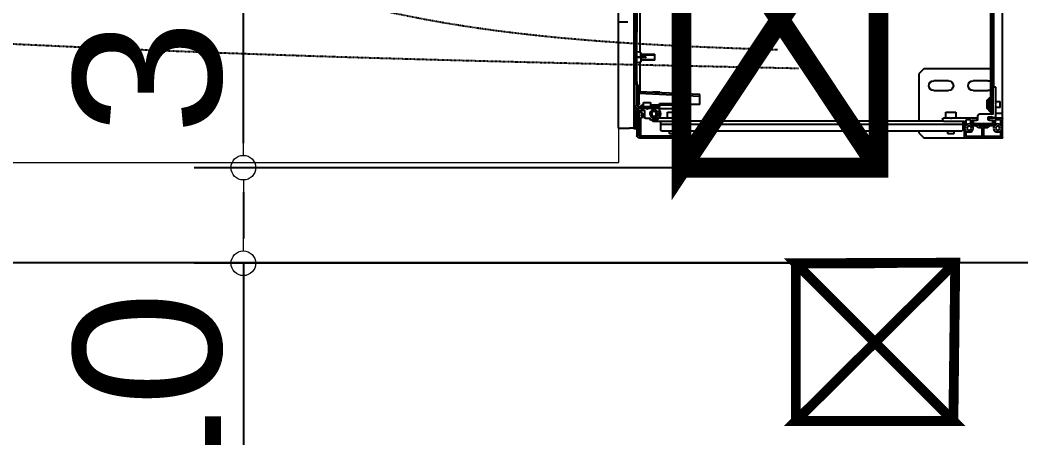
# Model space of a CAD drawing. Header units: millimetres. Extents: x 454430 to 532383, y -370512 to -310890.
# Drawn here: x 466404 to 467420, y -366003 to -365579 of the extents above; entities that cross this region are included whole.
import ezdxf

# ---------------------------------------------------------------- set-up
doc = ezdxf.new("R2010")
doc.units = ezdxf.units.MM
doc.linetypes.add('prlm_ef', pattern=[0.165, 0.1, -0.065])
doc.layers.add('_GAZELEC-BOITE INCORPO', color=36, linetype='Continuous', lineweight=18)
doc.layers.add('_GAZELEC-RESERVATION 2', color=132, linetype='Continuous', lineweight=18)
for name, color, linetype in [('_GAZELEC-EAU CHAUDE', 1, 'Continuous'), ('prlm-EAU-EF', 161, 'Continuous'), ('prlm-MOD', 64, 'Continuous')]:
    doc.layers.add(name, color=color, linetype=linetype)
doc.layers.add('prlm-xpoly', color=7, linetype='Continuous', plot=False)
doc.styles.add('Arial', font='arial.ttf')
doc.dimstyles.new('200', dxfattribs={"dimtxt": 150, "dimasz": 25, "dimexe": 50, "dimexo": 50, "dimgap": 20, "dimtad": 1, "dimdec": 0, "dimlfac": 0.1, "dimdsep": 46, "dimtxsty": 'Arial', "dimblk1": 'DOTBLANK', "dimblk2": 'DOTBLANK', "dimsah": 1, "dimcen": 25, "dimclrd": 5, "dimclre": 5, "dimadec": 0, "dimazin": 0, "dimtfac": 1, "dimtdec": 0, "dimtmove": 0, "dimatfit": 3, "dimldrblk": 'DOTBLANK', "dimfxl": 50, "dimtolj": 1, "dimtzin": 0, "dimarcsym": 0})

# ---------------------------------------------------------------- blocks, each defined once
blk = doc.blocks.new('MTI900_Alu_390')
at = {"layer": 'prlm-MOD', "color": 1, "linetype": 'Continuous'}
for p, q in [((-4.475, 0), (-4.472, 0)), ((-4.475, -0.003), (-4.475, 0)), ((-4.472, 0), (-4.278, 0)), ((-4.278, 0), (-4.225, 0)), ((-4.225, 0), (4.225, 0)), ((-4.225, -0.07), (-4.225, 0)), ((-4.475, -0.387), (-4.475, -0.003)), ((-4.457, -0.191), (-4.457, -0.021)), ((-4.454, -0.018), (-4.403, -0.018)), ((-4.395, -0.038), (-4.375, -0.027)), ((-4.395, -0.062), (-4.395, -0.038)), ((-4.375, -0.073), (-4.395, -0.062)), ((-4.375, -0.027), (-4.355, -0.038)), ((-4.355, -0.062), (-4.375, -0.073)), ((-4.355, -0.038), (-4.355, -0.062)), ((-4.353, -0.086), (-4.353, -0.129)), ((-4.347, -0.018), (-4.296, -0.018)), ((-4.335, -0.098), (-4.335, -0.134)), ((-4.298, -0.095), (-4.332, -0.095)), ((-4.296, -0.077), (-4.331, -0.077)), ((-4.327, -0.1), (-4.298, -0.1)), ((-4.295, -0.137), (-4.295, -0.098)), ((-4.293, -0.021), (-4.293, -0.074)), ((-4.275, -0.003), (-4.275, -0.137)), ((-4.27, -0.073), (-4.27, -0.09)), ((-4.27, -0.09), (-4.26, -0.12)), ((-4.267, -0.07), (-4.14, -0.07)), ((-4.235, -0.1), (-4.235, -0.24)), ((-3.963, -0.1), (-4.229, -0.1)), ((-4.225, -0.105), (-4.225, -0.1)), ((-4.165, -0.025), (-4.105, -0.025)), ((-4.165, -0.025), (-4.165, -0.07)), ((-4.165, -0.1), (-4.165, -0.115)), ((-4.135, -0.075), (-4.14, -0.07)), ((-4.13, -0.07), (-4.135, -0.075)), ((-4.13, -0.07), (-3.963, -0.07)), ((-4.105, -0.07), (-4.105, -0.025)), ((-4.105, -0.115), (-4.105, -0.1)), ((-3.96, -0.073), (-3.96, -0.097)), ((-3.96, -0.09), (3.96, -0.09)), ((-4.376, -0.194), (-4.454, -0.194)), ((-4.373, -0.16), (-4.373, -0.191)), ((-4.354, -0.13), (-4.372, -0.159)), ((-4.338, -0.16), (-4.355, -0.19)), ((-4.355, -0.166), (-4.355, -0.234)), ((-4.336, -0.136), (-4.354, -0.164)), ((-4.33, -0.168), (-4.342, -0.168)), ((-4.338, -0.24), (-4.338, -0.16)), ((-4.33, -0.16), (-4.338, -0.16)), ((-4.33, -0.195), (-4.33, -0.103)), ((-4.325, -0.2), (-4.33, -0.195)), ((-4.33, -0.205), (-4.325, -0.2)), ((-4.295, -0.137), (-4.295, -0.142)), ((-4.278, -0.14), (-4.292, -0.14)), ((-4.292, -0.145), (-4.263, -0.145)), ((-4.26, -0.142), (-4.26, -0.12)), ((-4.225, -0.105), (-4.165, -0.105)), ((-4.225, -0.105), (-4.225, -0.12)), ((-4.225, -0.12), (-4.17, -0.12)), ((-4.203, -0.12), (-4.203, -0.125)), ((-4.203, -0.125), (-4.067, -0.125)), ((-4.203, -0.125), (-4.203, -0.135)), ((-4.203, -0.135), (-4.067, -0.135)), ((-4.165, -0.115), (-4.175, -0.125)), ((-4.167, -0.158), (-4.102, -0.158)), ((-4.105, -0.115), (-4.165, -0.115)), ((-4.105, -0.105), (4.105, -0.105)), ((-4.095, -0.125), (-4.105, -0.115)), ((-4.1, -0.12), (4.1, -0.12)), ((-4.067, -0.125), (-4.067, -0.12)), ((-4.067, -0.135), (-4.067, -0.125)), ((-3.995, -0.3), (-3.995, -0.15)), ((-3.895, -0.15), (-3.895, -0.3)), ((-3.775, -0.12), (-3.775, -0.8)), ((-4.457, -0.369), (-4.457, -0.209)), ((-4.454, -0.206), (-4.376, -0.206)), ((-4.373, -0.209), (-4.373, -0.24)), ((-4.373, -0.24), (-4.354, -0.27)), ((-4.355, -0.21), (-4.338, -0.24)), ((-4.354, -0.236), (-4.335, -0.265)), ((-4.353, -0.271), (-4.353, -0.304)), ((-4.33, -0.232), (-4.342, -0.232)), ((-4.338, -0.24), (-4.33, -0.24)), ((-4.335, -0.265), (-4.335, -0.302)), ((-4.33, -0.297), (-4.33, -0.205)), ((-4.298, -0.3), (-4.327, -0.3)), ((-4.295, -0.258), (-4.295, -0.263)), ((-4.295, -0.302), (-4.295, -0.263)), ((-4.25, -0.255), (-4.292, -0.255)), ((-4.292, -0.26), (-4.278, -0.26)), ((-4.275, -0.263), (-4.275, -0.52)), ((-4.25, -0.255), (-4.235, -0.24)), ((-4.475, -0.8), (-4.475, -0.387)), ((-4.308, -0.39), (-4.472, -0.39)), ((-4.403, -0.372), (-4.454, -0.372)), ((-4.395, -0.405), (-4.405, -0.415)), ((-4.395, -0.328), (-4.375, -0.317)), ((-4.395, -0.352), (-4.395, -0.328)), ((-4.375, -0.363), (-4.395, -0.352)), ((-4.34, -0.405), (-4.395, -0.405)), ((-4.375, -0.317), (-4.355, -0.328)), ((-4.355, -0.352), (-4.375, -0.363)), ((-4.355, -0.328), (-4.355, -0.352)), ((-4.296, -0.372), (-4.347, -0.372)), ((-4.305, -0.405), (-4.34, -0.405)), ((-4.34, -0.405), (-4.34, -3.475)), ((-4.332, -0.305), (-4.298, -0.305)), ((-4.328, -0.323), (-4.296, -0.323)), ((-4.305, -0.6), (-4.305, -0.393)), ((-4.293, -0.326), (-4.293, -0.369)), ((-4.43, -0.495), (-4.435, -0.5)), ((-4.435, -0.5), (-4.435, -0.55)), ((-4.43, -0.555), (-4.43, -0.495)), ((-4.405, -0.495), (-4.43, -0.495)), ((-4.405, -0.415), (-4.405, -3.465)), ((-4.215, -0.475), (-4.275, -0.475)), ((-4.215, -0.575), (-4.215, -0.475)), ((-4.435, -0.55), (-4.43, -0.555)), ((-4.43, -0.555), (-4.405, -0.555)), ((-4.305, -0.6), (-4.305, -3.277)), ((-4.275, -0.52), (-4.278, -0.523)), ((-4.278, -0.527), (-4.275, -0.53)), ((-4.275, -0.53), (-4.275, -0.52)), ((-4.275, -0.53), (-4.275, -0.6)), ((-4.275, -0.575), (-4.215, -0.575)), ((-3.995, -0.7), (-3.995, -0.55)), ((-3.895, -0.55), (-3.895, -0.7)), ((-4.285, -0.61), (-4.295, -0.61)), ((-4.425, -0.85), (-4.475, -0.8)), ((-3.775, -0.8), (-3.825, -0.85)), ((-4.405, -0.85), (-4.425, -0.85)), ((-3.825, -0.85), (-4.305, -0.85)), ((-4.135, -3.077), (-4.136, -3.497)), ((-4.135, -3.077), (-4.05, -3.077)), ((-4.022, -3.692), (-4.05, -3.077)), ((-4.05, -3.077), (-4.035, -3.077)), ((-4.035, -3.077), (-4.007, -3.691)), ((-4.175, -3.207), (-4.175, -3.187)), ((-4.135, -3.187), (-4.175, -3.187)), ((-4.175, -3.337), (-4.175, -3.207)), ((-4.125, -3.207), (-4.175, -3.207)), ((-4.125, -3.487), (-4.125, -3.207)), ((-0.277, -3.215), (-4.029, -3.215)), ((-0.277, -3.245), (-4.027, -3.245)), ((-4.475, -3.355), (-4.475, -3.335)), ((-4.475, -3.335), (-4.455, -3.335)), ((-4.455, -3.335), (-4.455, -3.355)), ((-4.43, -3.325), (-4.435, -3.33)), ((-4.435, -3.33), (-4.435, -3.38)), ((-4.43, -3.385), (-4.43, -3.325)), ((-4.405, -3.325), (-4.43, -3.325)), ((-4.305, -3.553), (-4.305, -3.277)), ((-4.295, -3.267), (-4.285, -3.267)), ((-4.276, -3.348), (-4.278, -3.35)), ((-4.275, -3.277), (-4.275, -3.346)), ((-4.215, -3.305), (-4.275, -3.305)), ((-4.275, -3.358), (-4.275, -3.346)), ((-4.215, -3.405), (-4.215, -3.305)), ((-4.175, -3.487), (-4.175, -3.337)), ((-4.14, -3.337), (-4.175, -3.337)), ((-4.14, -3.487), (-4.14, -3.337)), ((-4.021, -3.285), (-4.026, -3.286)), ((-4.021, -3.285), (-4.017, -3.356)), ((-4.475, -3.69), (-4.475, -3.355)), ((-4.455, -3.355), (-4.475, -3.355)), ((-4.455, -3.69), (-4.455, -3.355)), ((-4.435, -3.38), (-4.43, -3.385)), ((-4.43, -3.385), (-4.405, -3.385)), ((-4.278, -3.354), (-4.276, -3.356)), ((-4.275, -3.358), (-4.275, -3.484)), ((-4.275, -3.405), (-4.215, -3.405)), ((-4.022, -3.356), (-4.017, -3.356)), ((-4.405, -3.465), (-4.395, -3.475)), ((-4.34, -3.475), (-4.395, -3.475)), ((-4.305, -3.475), (-4.34, -3.475)), ((-4.277, -3.582), (-4.304, -3.555)), ((-4.29, -3.507), (-4.285, -3.504)), ((-4.29, -3.507), (-4.29, -3.549)), ((-4.274, -3.504), (-4.287, -3.504)), ((-4.287, -3.552), (-4.282, -3.552)), ((-4.279, -3.549), (-4.279, -3.545)), ((-4.276, -3.542), (-4.273, -3.542)), ((-4.272, -3.487), (-4.178, -3.487)), ((-4.271, -3.518), (-4.271, -3.507)), ((-4.266, -3.521), (-4.268, -3.521)), ((-4.24, -3.478), (-4.23, -3.472)), ((-4.23, -3.472), (-4.22, -3.478)), ((-4.195, -3.561), (-4.195, -3.523)), ((-4.175, -3.49), (-4.175, -3.487)), ((-4.175, -3.487), (-4.155, -3.487)), ((-4.175, -3.49), (-4.175, -3.601)), ((-4.155, -3.497), (-4.175, -3.497)), ((-4.14, -3.487), (-4.155, -3.487)), ((-4.155, -3.487), (-4.155, -3.497)), ((-4.155, -3.702), (-4.155, -3.497)), ((-4.125, -3.487), (-4.14, -3.487)), ((-4.14, -3.577), (-4.14, -3.487)), ((-4.136, -3.497), (-4.14, -3.497)), ((-4.012, -3.482), (-4.017, -3.482)), ((-4.013, -3.552), (-4.008, -3.552)), ((-4.012, -3.482), (-4.008, -3.552)), ((-3.685, -3.532), (-3.625, -3.532)), ((-3.685, -3.532), (-3.685, -3.677)), ((-3.679, -3.677), (-3.679, -3.532)), ((-3.631, -3.677), (-3.631, -3.532)), ((-3.625, -3.677), (-3.625, -3.532)), ((-4.291, -3.577), (-4.291, -3.568)), ((-4.281, -3.583), (-4.291, -3.577)), ((-4.276, -3.627), (-4.276, -3.584)), ((-4.198, -3.637), (-4.266, -3.637)), ((-4.263, -3.657), (-4.265, -3.659)), ((-4.227, -3.657), (-4.263, -3.657)), ((-4.261, -3.657), (-4.261, -3.662)), ((-4.229, -3.657), (-4.229, -3.662)), ((-4.225, -3.659), (-4.227, -3.657)), ((-4.195, -3.674), (-4.195, -3.64)), ((-4.176, -3.603), (-4.183, -3.61)), ((-4.183, -3.614), (-4.176, -3.621)), ((-4.175, -3.623), (-4.175, -3.601)), ((-4.175, -3.623), (-4.175, -3.734)), ((-4.115, -3.577), (-4.155, -3.577)), ((-4.155, -3.647), (-4.115, -3.647)), ((-4.14, -3.657), (-4.14, -3.647)), ((-4.115, -3.647), (-4.115, -3.577)), ((-3.66, -3.622), (-3.655, -3.622)), ((-3.66, -3.622), (-3.66, -3.636)), ((-3.66, -3.636), (-3.655, -3.636)), ((-3.66, -3.636), (-3.66, -3.717)), ((-3.655, -3.622), (-3.655, -3.636)), ((-3.655, -3.636), (-3.655, -3.717)), ((-4.455, -3.682), (-4.455, -3.68)), ((-4.452, -3.677), (-4.279, -3.677)), ((-4.215, -3.695), (-4.45, -3.695)), ((-4.215, -3.715), (-4.45, -3.715)), ((-4.285, -3.692), (-4.445, -3.692)), ((-4.378, -3.747), (-4.378, -3.727)), ((-4.378, -3.727), (-4.298, -3.727)), ((-4.375, -3.747), (-4.378, -3.747)), ((-4.375, -3.737), (4.375, -3.737)), ((-4.375, -3.747), (-4.375, -3.737)), ((4.375, -3.747), (-4.375, -3.747)), ((-4.375, -3.747), (-4.375, -3.792)), ((-4.345, -3.724), (-4.345, -3.718)), ((-4.342, -3.715), (-4.288, -3.715)), ((-4.298, -3.727), (-4.342, -3.727)), ((-4.298, -3.727), (-4.298, -3.737)), ((-4.295, -3.734), (-4.295, -3.73)), ((-4.265, -3.69), (-4.283, -3.69)), ((-4.283, -3.72), (-4.265, -3.72)), ((-4.277, -3.676), (-4.268, -3.663)), ((-4.265, -3.716), (-4.269, -3.72)), ((-4.225, -3.659), (-4.265, -3.659)), ((-4.265, -3.659), (-4.265, -3.662)), ((-4.265, -3.662), (-4.225, -3.662)), ((-4.265, -3.69), (-4.265, -3.695)), ((-4.262, -3.716), (-4.265, -3.716)), ((-4.252, -3.692), (-4.262, -3.692)), ((-4.261, -3.69), (-4.261, -3.695)), ((-4.26, -3.715), (-4.231, -3.715)), ((-4.247, -3.687), (-4.252, -3.692)), ((-4.247, -3.732), (-4.252, -3.737)), ((-4.241, -3.734), (-4.249, -3.734)), ((-4.238, -3.692), (-4.243, -3.687)), ((-4.238, -3.737), (-4.243, -3.732)), ((-4.228, -3.692), (-4.238, -3.692)), ((-4.229, -3.69), (-4.229, -3.695)), ((-4.225, -3.716), (-4.229, -3.716)), ((-4.225, -3.662), (-4.225, -3.659)), ((-4.225, -3.69), (-4.198, -3.69)), ((-4.225, -3.695), (-4.225, -3.69)), ((-4.221, -3.72), (-4.225, -3.716)), ((-4.225, -3.72), (-4.215, -3.72)), ((-4.222, -3.663), (-4.213, -3.676)), ((-4.215, -3.715), (-4.215, -3.695)), ((-4.215, -3.695), (-4.195, -3.695)), ((-4.195, -3.715), (-4.215, -3.715)), ((-4.215, -3.72), (-4.215, -3.722)), ((-4.212, -3.725), (-4.198, -3.725)), ((-4.211, -3.677), (-4.198, -3.677)), ((-4.195, -3.722), (-4.195, -3.693)), ((-4.175, -3.737), (-4.175, -3.734)), ((-4.165, -3.737), (-4.165, -3.726)), ((-3.907, -3.717), (-4.14, -3.717)), ((-4.135, -3.717), (-4.135, -3.712)), ((-4.105, -3.712), (-4.135, -3.712)), ((-4.125, -3.692), (-4.022, -3.692)), ((-4.125, -3.702), (-4.125, -3.692)), ((-4.125, -3.702), (-4.105, -3.702)), ((-4.105, -3.702), (-3.965, -3.702)), ((-4.105, -3.702), (-4.105, -3.712)), ((-4.105, -3.712), (-4.105, -3.717)), ((-3.965, -3.712), (-4.105, -3.712)), ((-4.007, -3.691), (-4.022, -3.692)), ((-4.022, -3.692), (-4.022, -3.692)), ((-3.707, -3.685), (-4.007, -3.685)), ((-4.007, -3.691), (-4.007, -3.692)), ((-3.965, -3.702), (-3.945, -3.702)), ((-3.965, -3.702), (-3.965, -3.712)), ((-3.965, -3.717), (-3.965, -3.712)), ((-3.935, -3.712), (-3.965, -3.712)), ((-3.935, -3.712), (-3.935, -3.717)), ((-3.935, -3.715), (-3.713, -3.715)), ((-3.907, -3.737), (-3.907, -3.717)), ((-3.907, -3.717), (-3.893, -3.717)), ((-3.893, -3.717), (-3.86, -3.717)), ((-3.893, -3.717), (-3.893, -3.737)), ((-3.86, -3.717), (-3.45, -3.717)), ((-3.86, -3.717), (-3.86, -3.737)), ((-3.705, -3.677), (-3.713, -3.717)), ((-3.66, -3.677), (-3.705, -3.677)), ((-3.655, -3.677), (-3.605, -3.677)), ((-3.597, -3.717), (-3.605, -3.677)), ((-0.26, -3.685), (-3.603, -3.685)), ((-3.597, -3.715), (-0.25, -3.715)), ((-3.45, -3.717), (-3.45, -3.737)), ((-3.45, -3.717), (-3.417, -3.717)), ((-3.417, -3.737), (-3.417, -3.717)), ((-3.417, -3.717), (-3.403, -3.717)), ((-3.185, -3.717), (-3.403, -3.717)), ((-3.403, -3.717), (-3.403, -3.737)), ((-4.375, -3.902), (-4.375, -3.792)), ((-4.375, -3.902), (4.375, -3.902))]:
    blk.add_line(p, q, dxfattribs=at)
at = {"layer": 'prlm-MOD', "color": 1, "ltscale": 50}
blk.add_lwpolyline([(-3.3, -3.806), (-3.3, -3.902)], dxfattribs=at)
at = {"layer": 'prlm-MOD', "color": 1, "linetype": 'Continuous'}
for centre, radius in [((-4.375, -0.05), 0.0425), ((-4.375, -0.34), 0.0425), ((-4.23, -3.542), 0.035), ((-4.23, -3.542), 0.03), ((-4.23, -3.542), 0.025)]:
    blk.add_circle(centre, radius, dxfattribs=at)
for centre, radius, start, end in [((-4.472, -0.003), 0.003, 90, 180), ((-4.278, -0.003), 0.003, 0, 90), ((-4.454, -0.021), 0.003, 90, 180), ((-4.403, -0.021), 0.003, 84.5182, 90), ((-4.347, -0.021), 0.003, 90, 95.4817), ((-4.331, -0.067), 0.01, 213.6525, 270), ((-4.332, -0.098), 0.003, 90, 180), ((-4.327, -0.103), 0.003, 90, 180), ((-4.298, -0.098), 0.003, 0, 90), ((-4.298, -0.103), 0.003, 0, 90), ((-4.296, -0.021), 0.003, 0, 90), ((-4.296, -0.074), 0.003, 270, 0), ((-4.267, -0.073), 0.003, 90, 180), ((-4.267, -0.09), 0.003, 180, 198.4349), ((-4.232, -0.1), 0.003, 0, 180), ((-3.963, -0.073), 0.003, 0, 90), ((-3.963, -0.097), 0.003, 270, 0), ((-4.454, -0.191), 0.003, 180, 270), ((-4.376, -0.191), 0.003, 270, 0), ((-4.37, -0.16), 0.003, 146.3099, 180), ((-4.352, -0.166), 0.003, 146.3099, 180), ((-4.356, -0.129), 0.003, 326.3099, 0), ((-4.338, -0.134), 0.003, 326.3099, 0), ((-4.292, -0.137), 0.003, 180, 270), ((-4.292, -0.142), 0.003, 180, 270), ((-4.278, -0.137), 0.003, 270, 0), ((-4.263, -0.142), 0.003, 270, 0), ((-4.263, -0.12), 0.003, 0, 18.4349), ((-4.167, -0.138), 0.02, 171.3731, 270), ((-4.167, -0.133), 0.02, 185.7392, 187.1808), ((-4.102, -0.138), 0.02, 270, 8.6269), ((-4.102, -0.133), 0.02, 352.8192, 354.2608), ((-3.945, -0.15), 0.05, 143.1301, 180), ((-3.945, -0.15), 0.05, 0, 36.8699), ((-4.454, -0.209), 0.003, 90, 180), ((-4.376, -0.209), 0.003, 0, 90), ((-4.352, -0.234), 0.003, 180, 213.6901), ((-4.356, -0.271), 0.003, 0, 33.6901), ((-4.332, -0.302), 0.003, 180, 270), ((-4.327, -0.297), 0.003, 180, 270), ((-4.298, -0.297), 0.003, 270, 0), ((-4.298, -0.302), 0.003, 270, 0), ((-4.292, -0.258), 0.003, 90, 180), ((-4.292, -0.263), 0.003, 90, 180), ((-4.278, -0.263), 0.003, 0, 90), ((-3.945, -0.3), 0.05, 180, 0), ((-4.472, -0.387), 0.003, 180, 270), ((-4.454, -0.369), 0.003, 180, 270), ((-4.403, -0.369), 0.003, 270, 275.4818), ((-4.347, -0.369), 0.003, 264.5182, 270), ((-4.328, -0.333), 0.01, 90, 133.851), ((-4.308, -0.393), 0.003, 0, 90), ((-4.296, -0.326), 0.003, 0, 90), ((-4.296, -0.369), 0.003, 270, 0), ((-3.945, -0.55), 0.05, 0, 180), ((-4.295, -0.6), 0.01, 180, 270), ((-4.285, -0.6), 0.01, 270, 0), ((-4.276, -0.525), 0.003, 135, 225), ((-3.945, -0.7), 0.05, 180, 0), ((-4.295, -3.277), 0.01, 90, 180), ((-4.285, -3.277), 0.01, 0, 90), ((-4.276, -3.352), 0.003, 135, 225), ((-4.278, -3.346), 0.003, 315, 0), ((-4.278, -3.358), 0.003, 0, 45), ((-4.302, -3.553), 0.003, 180, 225), ((-4.287, -3.507), 0.003, 90, 180), ((-4.23, -3.542), 0.06, 140.7035, 188.509), ((-4.23, -3.542), 0.065, 144.2242, 157.3801), ((-4.287, -3.549), 0.003, 180, 270), ((-4.282, -3.549), 0.003, 270, 0), ((-4.276, -3.545), 0.003, 90, 180), ((-4.272, -3.484), 0.003, 180, 270), ((-4.274, -3.507), 0.003, 0, 90), ((-4.273, -3.545), 0.003, 4.0006, 90), ((-4.268, -3.518), 0.003, 180, 270), ((-4.23, -3.542), 0.04, 184.0006, 146.0728), ((-4.23, -3.542), 0.04, 146.0728, 184.0006), ((-4.266, -3.518), 0.003, 270, 326.0728), ((-4.23, -3.542), 0.065, 57.7958, 122.2042), ((-4.23, -3.542), 0.06, 66.4435, 113.5565), ((-4.178, -3.49), 0.003, 0, 90), ((-4.23, -3.542), 0.065, 206.162, 224.9525), ((-4.279, -3.584), 0.003, 0, 45), ((-4.266, -3.627), 0.01, 180, 270), ((-4.198, -3.64), 0.003, 0, 90), ((-4.181, -3.612), 0.003, 135, 225), ((-4.178, -3.601), 0.003, 315, 0), ((-4.178, -3.623), 0.003, 0, 45), ((-4.16, -3.657), 0.02, 309.8841, 0), ((-4.45, -3.69), 0.025, 180, 270), ((-4.452, -3.68), 0.003, 90, 180), ((-4.445, -3.682), 0.01, 180, 270), ((-4.45, -3.69), 0.005, 180, 270), ((-4.342, -3.718), 0.003, 90, 180), ((-4.342, -3.724), 0.003, 180, 270), ((-4.298, -3.73), 0.003, 0, 90), ((-4.292, -3.734), 0.003, 180, 270), ((-4.288, -3.718), 0.003, 9.5941, 90), ((-4.283, -3.717), 0.003, 189.5941, 270), ((-4.283, -3.693), 0.003, 90, 160.5288), ((-4.279, -3.674), 0.003, 270, 325.008), ((-4.265, -3.665), 0.003, 90, 145.008), ((-4.265, -3.693), 0.003, 19.4712, 90), ((-4.275, -3.715), 0.01, 353.9388, 0), ((-4.265, -3.717), 0.003, 270, 350.4059), ((-4.26, -3.718), 0.003, 90, 170.4059), ((-4.245, -3.689), 0.003, 45, 135), ((-4.245, -3.734), 0.003, 45, 135), ((-4.231, -3.718), 0.003, 9.5941, 90), ((-4.225, -3.693), 0.003, 90, 160.5288), ((-4.225, -3.717), 0.003, 189.5941, 270), ((-4.225, -3.665), 0.003, 34.992, 90), ((-4.215, -3.715), 0.01, 180, 186.0612), ((-4.212, -3.722), 0.003, 180, 270), ((-4.211, -3.674), 0.003, 214.992, 270), ((-4.198, -3.674), 0.003, 270, 0), ((-4.198, -3.693), 0.003, 0, 90), ((-4.198, -3.722), 0.003, 270, 0), ((-4.178, -3.734), 0.003, 270, 0), ((-4.14, -3.702), 0.035, 180, 270), ((-4.115, -3.71), 0.05, 129.8841, 142.9139), ((-4.14, -3.702), 0.015, 180, 270), ((-4.125, -3.712), 0.02, 90, 192.412), ((-4.125, -3.712), 0.01, 90, 180), ((-3.997, -3.692), 0.01, 182.6026, 270), ((-3.945, -3.712), 0.01, 0, 90)]:
    blk.add_arc(centre, radius, start, end, dxfattribs=at)
for centre, major_axis, ratio, start_param, end_param in [((-3.997, -3.692), (0.025, 0), 0.4, 3.187016, 4.712389), ((-4.022, -3.693), (0.015, 0.0007), 0.045361, 0, 1.568734)]:
    blk.add_ellipse(centre, major_axis=major_axis, ratio=ratio, start_param=start_param, end_param=end_param, dxfattribs=at)
blk = doc.blocks.new('_DOTBLANK')
at = {"color": 0, "linetype": 'ByBlock'}
blk.add_line((-0.5, 0), (-1, 0), dxfattribs=at)
blk.add_circle((0, 0), 0.5, dxfattribs=at)
blk = doc.blocks.new('*D199')
at = {"layer": '_GAZELEC-BOITE INCORPO', "color": 5, "lineweight": -2, "transparency": 16777216}
for p, q in [((467225.8, -365728.4), (466580.6, -365728.4)), ((466630.6, -365753.4), (466630.6, -365800.4)), ((467225.8, -365825.4), (466580.6, -365825.4)), ((466630.6, -365825.4), (466630.6, -366090.7))]:
    blk.add_line(p, q, dxfattribs=at)
at = {"layer": '_GAZELEC-BOITE INCORPO', "color": 5, "lineweight": -2, "transparency": 16777216, "xscale": 25, "yscale": 25, "zscale": 25}
for p, rotation in [((466630.6, -365728.4), 90), ((466630.6, -365825.4), 270)]:
    blk.add_blockref('_DOTBLANK', p, dxfattribs=dict(at, rotation=rotation))
at = {"layer": '_GAZELEC-BOITE INCORPO', "color": 0, "transparency": 16777216, "insert": (466534, -365970.5), "char_height": 150, "attachment_point": 5, "rotation": 90, "style": 'Arial'}
blk.add_mtext('\\A1;10', dxfattribs=at)
blk = doc.blocks.new('*D200')
at = {"layer": '_GAZELEC-BOITE INCORPO', "color": 5, "lineweight": -2, "transparency": 16777216}
for p, q in [((467025.8, -365428.4), (466580.6, -365428.4)), ((466630.6, -365703.4), (466630.6, -365453.4)), ((467025.8, -365728.4), (466580.6, -365728.4))]:
    blk.add_line(p, q, dxfattribs=at)
at = {"layer": '_GAZELEC-BOITE INCORPO', "color": 5, "lineweight": -2, "transparency": 16777216, "xscale": 25, "yscale": 25, "zscale": 25}
for p, rotation in [((466630.6, -365428.4), 90), ((466630.6, -365728.4), 270)]:
    blk.add_blockref('_DOTBLANK', p, dxfattribs=dict(at, rotation=rotation))
at = {"layer": '_GAZELEC-BOITE INCORPO', "color": 0, "transparency": 16777216, "insert": (466534, -365578.4), "char_height": 150, "attachment_point": 5, "rotation": 90, "style": 'Arial'}
blk.add_mtext('\\A1;30', dxfattribs=at)
blk = doc.blocks.new('*D203')
at = {"layer": '_GAZELEC-BOITE INCORPO', "color": 5, "lineweight": -2, "transparency": 16777216}
for p, q in [((467627.2, -364893.7), (466286.2, -364893.7)), ((466336.2, -364918.7), (466336.2, -365799.8)), ((467627.2, -365824.8), (466286.2, -365824.8))]:
    blk.add_line(p, q, dxfattribs=at)
at = {"layer": '_GAZELEC-BOITE INCORPO', "color": 5, "lineweight": -2, "transparency": 16777216, "xscale": 25, "yscale": 25, "zscale": 25}
for p, rotation in [((466336.2, -364893.7), 90), ((466336.2, -365824.8), 270)]:
    blk.add_blockref('_DOTBLANK', p, dxfattribs=dict(at, rotation=rotation))
at = {"layer": '_GAZELEC-BOITE INCORPO', "color": 0, "transparency": 16777216, "insert": (466239.6, -365359.2), "char_height": 150, "attachment_point": 5, "rotation": 90, "style": 'Arial'}
blk.add_mtext('\\A1;93', dxfattribs=at)
blk = doc.blocks.new('*D204')
at = {"layer": '_GAZELEC-BOITE INCORPO', "color": 5, "lineweight": -2, "transparency": 16777216}
for p, q in [((467627.2, -363485.4), (465945.2, -363485.4)), ((465995.2, -363510.4), (465995.2, -365799.8)), ((467627.2, -365824.8), (465945.2, -365824.8))]:
    blk.add_line(p, q, dxfattribs=at)
at = {"layer": '_GAZELEC-BOITE INCORPO', "color": 5, "lineweight": -2, "transparency": 16777216, "xscale": 25, "yscale": 25, "zscale": 25}
for p, rotation in [((465995.2, -363485.4), 90), ((465995.2, -365824.8), 270)]:
    blk.add_blockref('_DOTBLANK', p, dxfattribs=dict(at, rotation=rotation))
at = {"layer": '_GAZELEC-BOITE INCORPO', "color": 0, "transparency": 16777216, "insert": (465898.6, -364655.1), "char_height": 150, "attachment_point": 5, "rotation": 90, "style": 'Arial'}
blk.add_mtext('\\A1;234', dxfattribs=at)

msp = doc.modelspace()

# ---------------------------------------------------------------- linework, layer by layer
at = {"layer": '_GAZELEC-BOITE INCORPO', "const_width": 20}
msp.add_lwpolyline([(467075.8, -365628.4), (467075.8, -365728.4), (467275.8, -365728.4), (467275.8, -365428.4), (467075.8, -365428.4), (467075.8, -365728.4), (467275.8, -365428.4), (467075.8, -365428.4), (467275.8, -365728.4)], dxfattribs=at)
at = {"layer": '_GAZELEC-EAU CHAUDE', "linetype": 'prlm_ef'}
msp.add_open_spline([(467173.4, -365609), (467130.3, -365607.5), (467086.8, -365605.9), (466999.6, -365601), (466955.9, -365597.6), (466896.4, -365590.7), (466880.9, -365588.7), (466854.5, -365584.8), (466843.7, -365583.1), (466811.2, -365577.5), (466789.6, -365573.2), (466746.5, -365563.5), (466725.1, -365558), (466685.3, -365546.6), (466666.9, -365540.9), (466633.9, -365529.5), (466619.3, -365524.2), (466592.5, -365513.6), (466580.2, -365508.4), (466543.6, -365492.3), (466519.7, -365480.5), (466473.2, -365455.3), (466450.5, -365441.8), (466389.1, -365402.7), (466351.5, -365375.5), (466278.9, -365317.6), (466243.8, -365287), (466175.5, -365223.4), (466142.3, -365190.4), (466077.2, -365123.3), (466045.3, -365089.1), (466004.6, -365044.9), (465995.5, -365034.9), (465977.2, -365015), (465968.2, -365005), (465940.9, -364975.1), (465922.9, -364955.1), (465868.8, -364895.1), (465833.1, -364855.1), (465726.6, -364734.6), (465656.5, -364654), (465449, -364411.5), (465314, -364248.9), (464950, -363802.5), (464725.3, -363517.7), (464462.3, -363185.8), (464424.3, -363137.9), (464310.1, -362994.2), (464233.8, -362898.5), (464135.5, -362776.2), (464113.8, -362749.3), (464070.5, -362695.6), (464048.7, -362668.8), (463983.5, -362588.3), (463939.8, -362534.7), (463808.7, -362373.6), (463721.2, -362266.1), (463473.1, -361957.9), (463313.6, -361755.6), (463113, -361484.5), (463066.7, -361420.9), (462930, -361228.2), (462841.3, -361097.3), (462744.5, -360945.2), (462733.1, -360927.1), (462710.4, -360890.8), (462699.1, -360872.6), (462665.6, -360817.7), (462643.6, -360780.8), (462583.1, -360675.4), (462545.9, -360606.2), (462478.4, -360465), (462448, -360393), (462415.4, -360299.8), (462408.9, -360280), (462397.4, -360243.1), (462392.4, -360226.1), (462384.6, -360197.4), (462381.5, -360185.9), (462375.7, -360162.7), (462372.9, -360151.1), (462365, -360116.2), (462360.2, -360092.8), (462347, -360022.4), (462340, -359975.2), (462325.8, -359855), (462320.4, -359781.7), (462313.6, -359634.7), (462312.1, -359560.9), (462310.9, -359448.9), (462310.7, -359410.6), (462310.4, -359372.4)], degree=3, knots=[0, 0, 0, 0, 129.346042, 129.346042, 258.692084, 258.692084, 304.444518, 304.444518, 336.294292, 336.294292, 399.99384, 399.99384, 463.693388, 463.693388, 519.346718, 519.346718, 564.125017, 564.125017, 602.699836, 602.699836, 679.849474, 679.849474, 756.999112, 756.999112, 892.673533, 892.673533, 1028.347953, 1028.347953, 1164.022374, 1164.022374, 1299.696795, 1299.696795, 1339.14569, 1339.14569, 1378.594586, 1378.594586, 1457.492378, 1457.492378, 1615.287961, 1615.287961, 1930.879127, 1930.879127, 2562.06146, 2562.06146, 3658.420158, 3658.420158, 3843.63762, 3843.63762, 4214.072545, 4214.072545, 4318.452973, 4318.452973, 4422.833401, 4422.833401, 4631.594258, 4631.594258, 5049.11597, 5049.11597, 5820.80916, 5820.80916, 6054.966651, 6054.966651, 6523.281635, 6523.281635, 6586.241525, 6586.241525, 6649.201414, 6649.201414, 6775.121193, 6775.121193, 7005.538933, 7005.538933, 7235.956673, 7235.956673, 7297.824607, 7297.824607, 7350.351372, 7350.351372, 7385.753791, 7385.753791, 7421.15621, 7421.15621, 7491.961049, 7491.961049, 7633.570725, 7633.570725, 7850.525779, 7850.525779, 8067.480832, 8067.480832, 8180.172193, 8180.172193, 8180.172193, 8180.172193], dxfattribs=at)
at = {"layer": '_GAZELEC-RESERVATION 2', "const_width": 10}
msp.add_lwpolyline([(467272, -365825.4), (467192, -365825.4), (467192, -365985.4), (467352, -365985.4), (467353.9, -365824.8), (467192, -365825.4), (467352, -365985.4), (467192, -365985.4), (467353.9, -365824.8)], dxfattribs=at)
at = {"layer": 'prlm-EAU-EF', "linetype": 'prlm_ef'}
msp.add_spline([(467194.7, -365627.8), (466594.5, -365611.6), (461862.6, -365259.9), (460901.1, -365259.9)], degree=3, dxfattribs=at)
at = {"layer": 'prlm-xpoly', "lineweight": 0}
msp.add_lwpolyline([(465619.2, -365723.2), (467012, -365723.2), (467012, -364753.2), (467827, -364753.2), (467826.3, -363913.2), (467014.6, -363913.2), (467017, -363863.3), (467826.3, -363863.2), (467826.4, -363093.8), (467016.5, -363093.8), (467015.6, -362743.8), (465619, -362743.8)], close=True, dxfattribs=at)

# ---------------------------------------------------------------- block references
at = {"layer": 'prlm-MOD', "xscale": -99.99999999999976, "yscale": 99.99999999999974, "zscale": 99.9999999999997, "rotation": 270.0001153397711}
msp.add_blockref('MTI900_Alu_390', (467402, -365250.7), dxfattribs=at)

# ---------------------------------------------------------------- dimensions: what is measured, and where the dimension line sits
at = {"layer": '_GAZELEC-BOITE INCORPO'}
for base, p1, p2, picture, middle in [((465995.2, -365824.8), (467677.2, -363485.4), (467677.2, -365824.8), '*D204', (465898.6, -364655.1)), ((466336.2, -365824.8), (467677.2, -364893.7), (467677.2, -365824.8), '*D203', (466239.6, -365359.2)), ((466630.6, -365428.4), (467075.8, -365728.4), (467075.8, -365428.4), '*D200', (466534, -365578.4)), ((466630.6, -365825.4), (467275.8, -365728.4), (467275.8, -365825.4), '*D199', (466534, -365970.5))]:
    dim = msp.add_linear_dim(base=base, p1=p1, p2=p2, angle=90, dimstyle='200', dxfattribs=at)
    dim.commit()
    dim.dimension.update_dxf_attribs({"geometry": picture, "text_midpoint": middle})

doc.saveas('drawing.dxf')
